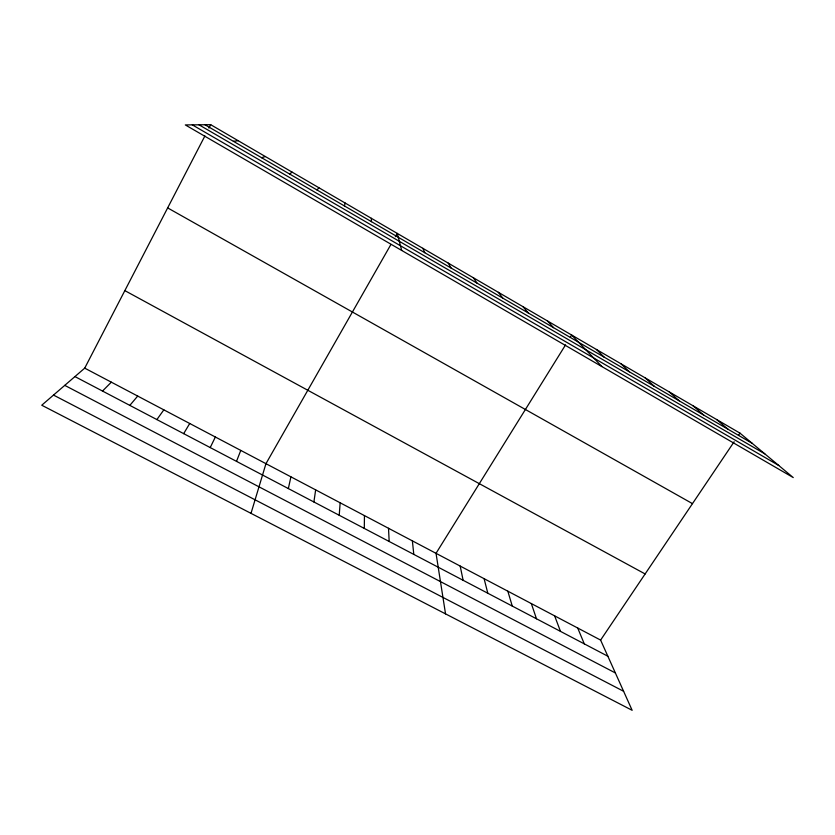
<?xml version="1.0" encoding="UTF-8"?>
<svg xmlns="http://www.w3.org/2000/svg" width="835" height="835" viewBox="0 0 835 835"><rect width="100%" height="100%" fill="white"/><g stroke="black" fill="none" stroke-linecap="round" stroke-linejoin="round"><path stroke-width="1.25" d="M364.31 528.43L364.446 515.592M339.219 515.268L340.158 502.785M313.897 501.981L315.651 489.874M288.346 488.569L290.914 476.837M344.406 205.921L345.231 203.082M251.001 513.358L265.958 463.675L390.937 244.436M236.503 461.358L240.783 450.409M210.211 447.57L215.367 437.008M84.721 368.141L600.605 640.09L632.147 710.303L41.75 405.226L84.721 368.141L204.909 135.928M208.969 128.068L210.712 124.697L739.946 433.114L793.25 477.578L185.318 124.926L210.712 124.697M395.352 236.712L397.241 233.393L401.687 250.437M183.679 433.647L189.722 423.491M565.566 344.865L436.027 553.323L445.535 613.871M570.315 337.225L571.672 335.044L601.941 366.596M600.605 640.09L734.132 441.757M738.495 435.275L739.946 433.114M156.886 419.577L163.837 409.849M317.081 190.015L318.855 187.718M129.832 405.382L137.712 396.072M102.517 391.051L111.337 382.169M289.474 173.941L292.208 172.187M261.595 157.711L265.311 156.51M233.424 141.313L238.152 140.687M53.503 395.08L623.609 691.286M64.765 385.373L615.364 672.947M74.941 376.585L607.859 656.237M124.843 290.622L645.131 573.958M167.658 207.905L692.476 503.63M204.972 124.749L752.147 443.291M198.97 124.801L764.797 453.843M192.311 124.864L778.742 465.471M716.576 419.494L728.057 429.263M692.987 405.747L703.748 415.11M669.179 391.876L679.199 400.821M645.142 377.869L654.41 386.386M620.885 363.726L629.371 371.815M596.399 349.458L604.102 357.098M547.447 320.932L553.553 327.675M522.992 306.685L528.294 312.968M498.318 292.302L502.795 298.126M473.403 277.784L477.036 283.128M448.259 263.129L451.036 267.993M422.865 248.329L424.764 252.702M577.716 628.024L584.291 643.868M554.628 615.844L560.494 631.385M531.331 603.569L536.487 618.787M507.826 591.18L512.262 606.064M484.102 578.676L487.807 593.236M460.179 566.057L463.122 580.283M412.375 540.861L413.795 554.398M388.515 528.284L389.173 541.477M371.356 218.311L371.46 221.672"/></g></svg>
